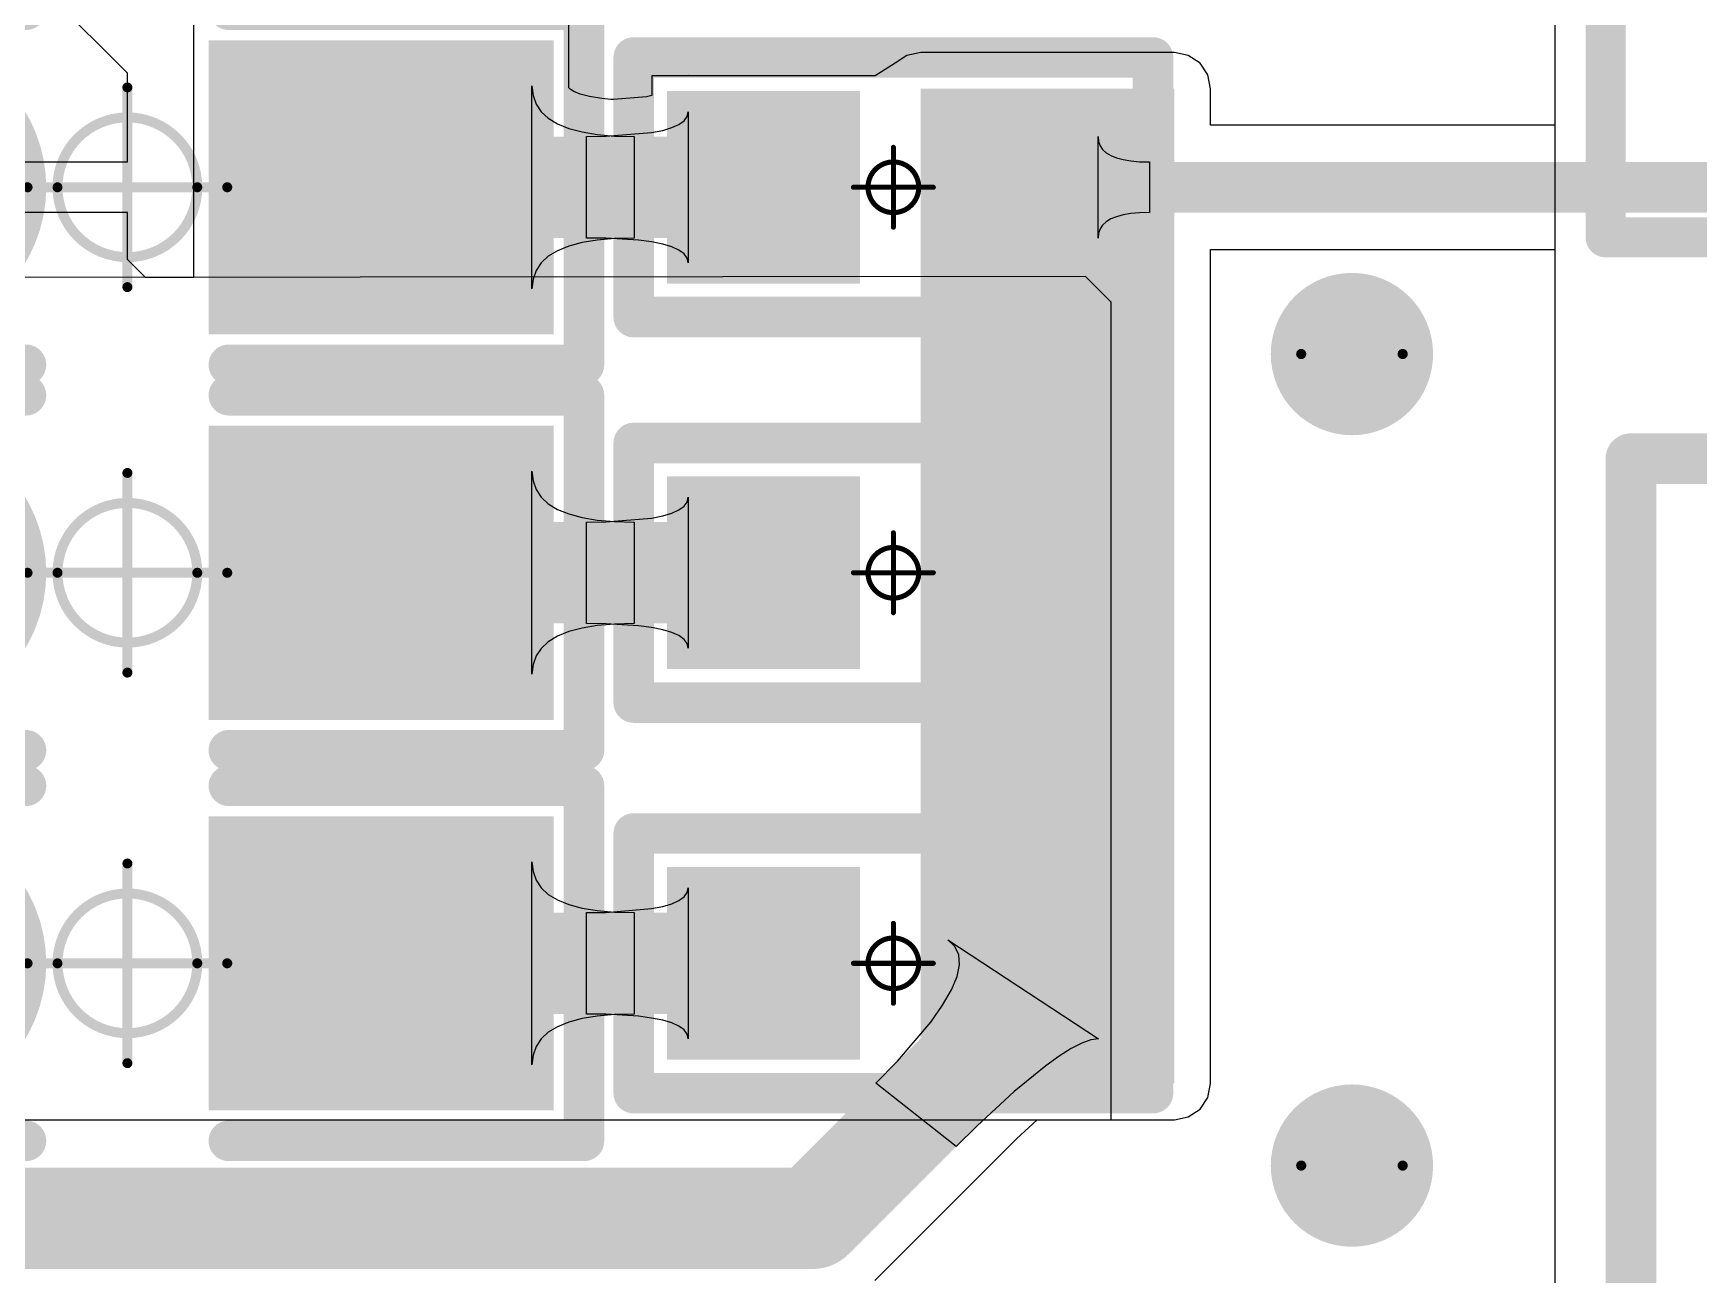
# Model space of a CAD drawing. Header units: millimetres. Extents: x -1.72 to 0.75, y -0.35 to 1.04.
# Drawn here: x -0.455 to -0.1266, y -0.1215 to 0.1232 of the extents above; entities that cross this region are included whole.
import ezdxf

# ---------------------------------------------------------------- set-up
doc = ezdxf.new("R2010")
doc.units = ezdxf.units.MM
doc.header["$MEASUREMENT"] = 0
for name, color, linetype in [('BottomLayer', 5, 'Continuous'), ('BottomSolder', 6, 'Continuous'), ('DrillDrawing', 1, 'Continuous'), ('Mechanical1', 6, 'Continuous'), ('Mechanical15', 56, 'Continuous'), ('MultiLayer', 9, 'Continuous'), ('TopLayer', 1, 'Continuous'), ('TopOverlay', 2, 'Continuous'), ('TopPaste', 8, 'Continuous'), ('TopSolder', 216, 'Continuous'), ('ViaHoleLayer', 16, 'Continuous')]:
    doc.layers.add(name, color=color, linetype=linetype)

# ---------------------------------------------------------------- blocks, each defined once
blk = doc.blocks.new('MX_1_25_LI_10P_3')
at = {"layer": 'TopOverlay', "const_width": 0.007874}
for points in [[(-0.285, 0.085), (0.285, 0.085)], [(-0.285, 0.085), (-0.285, -0.05)]]:
    blk.add_lwpolyline(points, dxfattribs=at)
at = {"layer": 'TopOverlay', "const_width": 0.003937}
blk.add_lwpolyline([(-0.2869685, 0.085, 1), (-0.2830315, 0.085, 1)], format="xyb", close=True, dxfattribs=at)
blk.add_lwpolyline([(-0.2869685, 0.085, 1), (-0.2830315, 0.085, 1)], format="xyb", close=True, dxfattribs=at)
blk = doc.blocks.new('R_0603_L_16')
at = {"layer": 'Mechanical15', "const_width": 0.001}
for points in [[(0, -0.0078739), (0, 0.007874)], [(-0.007874, 0), (0.007874, 0)]]:
    blk.add_lwpolyline(points, dxfattribs=at)
at = {"layer": 'Mechanical15'}
for points, const_width in [([(-0.00025, 0.007874, 1), (0.00025, 0.007874, 1)], 0.0005), ([(0.005, 0, 1), (-0.005, 0, 1)], 0.001), ([(-0.008124, 0, 1), (-0.007624, 0, 1)], 0.0005), ([(-0.00525, 0, 1), (-0.00475, 0, 1)], 0.0005), ([(0.00475, 0, 1), (0.00525, 0, 1)], 0.0005), ([(0.007624, 0, 1), (0.008124, 0, 1)], 0.0005), ([(-0.00025, -0.0078739, 1), (0.00025, -0.0078739, 1)], 0.0005)]:
    blk.add_lwpolyline(points, format="xyb", close=True, dxfattribs=dict(at, const_width=const_width))
at = {"layer": 'TopLayer'}
for points in [[(-0.0405938, -0.0150032), (-0.0105938, -0.0150032), (-0.0405938, 0.0149968), (-0.0105938, 0.0149968)], [(0.0105874, -0.0150032), (0.0405874, -0.0150032), (0.0105874, 0.0149968), (0.0405874, 0.0149968)]]:
    blk.add_solid(points, dxfattribs=at)
at = {"layer": 'TopOverlay', "const_width": 0.008}
for points in [[(-0.0511843, -0.0255938), (-0.0511843, 0.0255874)], [(-0.0511843, 0.0255874), (0.0511779, 0.0255874)], [(0.0511779, -0.0255938), (0.0511779, 0.0255874)], [(-0.0511843, -0.0255938), (0.0511779, -0.0255938)]]:
    blk.add_lwpolyline(points, dxfattribs=at)
at = {"layer": 'TopOverlay', "const_width": 0.004}
for points in [[(-0.0531843, 0.0255874, 1), (-0.0491843, 0.0255874, 1)], [(-0.0531843, 0.0255874, 1), (-0.0491843, 0.0255874, 1)], [(0.0491779, 0.0255874, 1), (0.0531779, 0.0255874, 1)], [(0.0491779, 0.0255874, 1), (0.0531779, 0.0255874, 1)], [(-0.0531843, -0.0255938, 1), (-0.0491843, -0.0255938, 1)], [(-0.0531843, -0.0255938, 1), (-0.0491843, -0.0255938, 1)], [(0.0491779, -0.0255938, 1), (0.0531779, -0.0255938, 1)], [(0.0491779, -0.0255938, 1), (0.0531779, -0.0255938, 1)]]:
    blk.add_lwpolyline(points, format="xyb", close=True, dxfattribs=at)
at = {"layer": 'TopPaste'}
for points in [[(-0.0405938, -0.0150032), (-0.0105938, -0.0150032), (-0.0405938, 0.0149968), (-0.0105938, 0.0149968)], [(0.0105874, -0.0150032), (0.0405874, -0.0150032), (0.0105874, 0.0149968), (0.0405874, 0.0149968)]]:
    blk.add_solid(points, dxfattribs=at)
at = {"layer": 'TopSolder'}
for points in [[(-0.0445938, -0.0190032), (-0.0065938, -0.0190032), (-0.0445938, 0.0189968), (-0.0065938, 0.0189968)], [(0.0065874, -0.0190032), (0.0445874, -0.0190032), (0.0065874, 0.0189968), (0.0445874, 0.0189968)]]:
    blk.add_solid(points, dxfattribs=at)
blk = doc.blocks.new('R_0603_L_17')
at = {"layer": 'Mechanical15', "const_width": 0.001}
for points in [[(0, -0.0078742), (0, 0.007874)], [(-0.0078741, -1e-07), (0.0078741, -1e-07)]]:
    blk.add_lwpolyline(points, dxfattribs=at)
at = {"layer": 'Mechanical15'}
for points, const_width in [([(-0.00025, 0.007874, 1), (0.00025, 0.007874, 1)], 0.0005), ([(0.005, 0, 1), (-0.005, 0, 1)], 0.001), ([(-0.0081241, -1e-07, 1), (-0.0076241, -1e-07, 1)], 0.0005), ([(-0.00525, 0, 1), (-0.00475, 0, 1)], 0.0005), ([(0.00475, 0, 1), (0.00525, 0, 1)], 0.0005), ([(0.0076241, -1e-07, 1), (0.0081241, -1e-07, 1)], 0.0005), ([(-0.00025, -0.0078742, 1), (0.00025, -0.0078742, 1)], 0.0005)]:
    blk.add_lwpolyline(points, format="xyb", close=True, dxfattribs=dict(at, const_width=const_width))
at = {"layer": 'TopLayer'}
for points in [[(-0.0405938, -0.0150034), (-0.0105938, -0.0150034), (-0.0405938, 0.0149966), (-0.0105938, 0.0149966)], [(0.0105874, -0.0150034), (0.0405874, -0.0150034), (0.0105874, 0.0149966), (0.0405874, 0.0149966)]]:
    blk.add_solid(points, dxfattribs=at)
at = {"layer": 'TopOverlay', "const_width": 0.008}
for points in [[(-0.0511843, -0.025594), (-0.0511843, 0.0255874)], [(-0.0511843, 0.0255874), (0.0511779, 0.0255873)], [(0.0511778, -0.025594), (0.0511779, 0.0255873)], [(-0.0511843, -0.025594), (0.0511778, -0.025594)]]:
    blk.add_lwpolyline(points, dxfattribs=at)
at = {"layer": 'TopOverlay', "const_width": 0.004}
for points in [[(-0.0531843, 0.0255874, 1), (-0.0491843, 0.0255874, 1)], [(-0.0531843, 0.0255874, 1), (-0.0491843, 0.0255874, 1)], [(0.0491779, 0.0255873, 1), (0.0531779, 0.0255873, 1)], [(0.0491779, 0.0255873, 1), (0.0531779, 0.0255873, 1)], [(-0.0531843, -0.025594, 1), (-0.0491843, -0.025594, 1)], [(-0.0531843, -0.025594, 1), (-0.0491843, -0.025594, 1)], [(0.0491778, -0.025594, 1), (0.0531778, -0.025594, 1)], [(0.0491778, -0.025594, 1), (0.0531778, -0.025594, 1)]]:
    blk.add_lwpolyline(points, format="xyb", close=True, dxfattribs=at)
at = {"layer": 'TopPaste'}
for points in [[(-0.0405938, -0.0150034), (-0.0105938, -0.0150034), (-0.0405938, 0.0149966), (-0.0105938, 0.0149966)], [(0.0105874, -0.0150034), (0.0405874, -0.0150034), (0.0105874, 0.0149966), (0.0405874, 0.0149966)]]:
    blk.add_solid(points, dxfattribs=at)
at = {"layer": 'TopSolder'}
for points in [[(-0.0445938, -0.0190034), (-0.0065938, -0.0190034), (-0.0445938, 0.0189966), (-0.0065938, 0.0189966)], [(0.0065874, -0.0190034), (0.0445874, -0.0190034), (0.0065874, 0.0189966), (0.0445874, 0.0189966)]]:
    blk.add_solid(points, dxfattribs=at)
blk = doc.blocks.new('R_0603_L_18')
at = {"layer": 'Mechanical15', "const_width": 0.001}
for points in [[(0, -0.0078741), (0, 0.0078742)], [(-0.0078741, 0), (0.0078741, 0)]]:
    blk.add_lwpolyline(points, dxfattribs=at)
at = {"layer": 'Mechanical15'}
for points, const_width in [([(-0.00025, 0.0078742, 1), (0.00025, 0.0078742, 1)], 0.0005), ([(0.005, 0, 1), (-0.005, 0, 1)], 0.001), ([(-0.0081241, 0, 1), (-0.0076241, 0, 1)], 0.0005), ([(-0.00525, 0, 1), (-0.00475, 0, 1)], 0.0005), ([(0.00475, 0, 1), (0.00525, 0, 1)], 0.0005), ([(0.0076241, 0, 1), (0.0081241, 0, 1)], 0.0005), ([(-0.00025, -0.0078741, 1), (0.00025, -0.0078741, 1)], 0.0005)]:
    blk.add_lwpolyline(points, format="xyb", close=True, dxfattribs=dict(at, const_width=const_width))
at = {"layer": 'TopLayer'}
for points in [[(-0.0405938, -0.0150032), (-0.0105938, -0.0150032), (-0.0405938, 0.0149968), (-0.0105938, 0.0149968)], [(0.0105874, -0.0150032), (0.0405874, -0.0150032), (0.0105874, 0.0149968), (0.0405874, 0.0149968)]]:
    blk.add_solid(points, dxfattribs=at)
at = {"layer": 'TopOverlay', "const_width": 0.008}
for points in [[(-0.0511843, -0.0255937), (-0.0511843, 0.0255874)], [(-0.0511843, 0.0255874), (0.0511779, 0.0255874)], [(0.0511779, -0.0255938), (0.0511779, 0.0255874)], [(-0.0511843, -0.0255937), (0.0511779, -0.0255938)]]:
    blk.add_lwpolyline(points, dxfattribs=at)
at = {"layer": 'TopOverlay', "const_width": 0.004}
for points in [[(-0.0531843, 0.0255874, 1), (-0.0491843, 0.0255874, 1)], [(-0.0531843, 0.0255874, 1), (-0.0491843, 0.0255874, 1)], [(0.0491779, 0.0255874, 1), (0.0531779, 0.0255874, 1)], [(0.0491779, 0.0255874, 1), (0.0531779, 0.0255874, 1)], [(-0.0531843, -0.0255937, 1), (-0.0491843, -0.0255937, 1)], [(-0.0531843, -0.0255937, 1), (-0.0491843, -0.0255937, 1)], [(0.0491779, -0.0255938, 1), (0.0531779, -0.0255938, 1)], [(0.0491779, -0.0255938, 1), (0.0531779, -0.0255938, 1)]]:
    blk.add_lwpolyline(points, format="xyb", close=True, dxfattribs=at)
at = {"layer": 'TopPaste'}
for points in [[(-0.0405938, -0.0150032), (-0.0105938, -0.0150032), (-0.0405938, 0.0149968), (-0.0105938, 0.0149968)], [(0.0105874, -0.0150032), (0.0405874, -0.0150032), (0.0105874, 0.0149968), (0.0405874, 0.0149968)]]:
    blk.add_solid(points, dxfattribs=at)
at = {"layer": 'TopSolder'}
for points in [[(-0.0445938, -0.0190032), (-0.0065938, -0.0190032), (-0.0445938, 0.0189968), (-0.0065938, 0.0189968)], [(0.0065874, -0.0190032), (0.0445874, -0.0190032), (0.0065874, 0.0189968), (0.0445874, 0.0189968)]]:
    blk.add_solid(points, dxfattribs=at)
blk = doc.blocks.new('LED_0805G_19')
at = {"layer": 'Mechanical15', "const_width": 0.0019685}
for points in [[(0, 0.019685), (0, -0.019685)], [(0.019685, 0), (-0.019685, 0)]]:
    blk.add_lwpolyline(points, dxfattribs=at)
at = {"layer": 'Mechanical15'}
for points, const_width in [([(-0.0004921, 0.019685, 1), (0.0004921, 0.019685, 1)], 0.0009842), ([(0.0137795, 0, 1), (-0.0137795, 0, 1)], 0.0019685), ([(-0.0201771, 0, 1), (-0.0191929, 0, 1)], 0.0009842), ([(-0.0142716, 0, 1), (-0.0132874, 0, 1)], 0.0009842), ([(0.0132874, 0, 1), (0.0142716, 0, 1)], 0.0009842), ([(0.0191929, 0, 1), (0.0201771, 0, 1)], 0.0009842), ([(-0.0004921, -0.019685, 1), (0.0004921, -0.019685, 1)], 0.0009842)]:
    blk.add_lwpolyline(points, format="xyb", close=True, dxfattribs=dict(at, const_width=const_width))
at = {"layer": 'TopLayer', "const_width": 0.05}
blk.add_lwpolyline([(0.055, 0), (0.045, 0)], dxfattribs=at)
at = {"layer": 'TopLayer', "const_width": 0.025}
for points in [[(0.0325, 0, 1), (0.0575, 0, 1)], [(0.0425, 0, 1), (0.0675, 0, 1)]]:
    blk.add_lwpolyline(points, format="xyb", close=True, dxfattribs=at)
at = {"layer": 'TopLayer'}
blk.add_solid([(-0.08, -0.025), (-0.02, -0.025), (-0.08, 0.025), (-0.02, 0.025)], dxfattribs=at)
at = {"layer": 'TopOverlay', "const_width": 0.008}
for points in [[(-0.0199999, 0.0349999), (-0.09, 0.035)], [(-0.09, 0.035), (-0.09, -0.035)], [(0.105, 0.035), (0.02, 0.035)], [(0.09, 0.035), (0.09, -0.035)], [(0.105, 0.035), (0.105, -0.035)], [(-0.0200001, -0.035), (-0.09, -0.035)], [(0.105, -0.035), (0.02, -0.035)]]:
    blk.add_lwpolyline(points, dxfattribs=at)
at = {"layer": 'TopOverlay', "const_width": 0.004}
for points in [[(-0.092, 0.035, 1), (-0.088, 0.035, 1)], [(-0.092, 0.035, 1), (-0.088, 0.035, 1)], [(-0.0219999, 0.0349999, 1), (-0.0179999, 0.0349999, 1)], [(0.018, 0.035, 1), (0.022, 0.035, 1)], [(0.088, 0.035, 1), (0.092, 0.035, 1)], [(0.103, 0.035, 1), (0.107, 0.035, 1)], [(0.103, 0.035, 1), (0.107, 0.035, 1)], [(-0.092, -0.035, 1), (-0.088, -0.035, 1)], [(-0.092, -0.035, 1), (-0.088, -0.035, 1)], [(-0.0220001, -0.035, 1), (-0.0180001, -0.035, 1)], [(0.018, -0.035, 1), (0.022, -0.035, 1)], [(0.088, -0.035, 1), (0.092, -0.035, 1)], [(0.103, -0.035, 1), (0.107, -0.035, 1)], [(0.103, -0.035, 1), (0.107, -0.035, 1)]]:
    blk.add_lwpolyline(points, format="xyb", close=True, dxfattribs=at)
at = {"layer": 'TopPaste', "const_width": 0.05}
blk.add_lwpolyline([(0.055, 0), (0.045, 0)], dxfattribs=at)
at = {"layer": 'TopPaste', "const_width": 0.025}
for points in [[(0.0325, 0, 1), (0.0575, 0, 1)], [(0.0425, 0, 1), (0.0675, 0, 1)]]:
    blk.add_lwpolyline(points, format="xyb", close=True, dxfattribs=at)
at = {"layer": 'TopPaste'}
blk.add_solid([(-0.08, -0.025), (-0.02, -0.025), (-0.08, 0.025), (-0.02, 0.025)], dxfattribs=at)
at = {"layer": 'TopSolder', "const_width": 0.058}
blk.add_lwpolyline([(0.055, 0), (0.045, 0)], dxfattribs=at)
at = {"layer": 'TopSolder', "const_width": 0.029}
for points in [[(0.0305, 0, 1), (0.0595, 0, 1)], [(0.0405, 0, 1), (0.0695, 0, 1)]]:
    blk.add_lwpolyline(points, format="xyb", close=True, dxfattribs=at)
at = {"layer": 'TopSolder'}
blk.add_solid([(-0.084, -0.029), (-0.016, -0.029), (-0.084, 0.029), (-0.016, 0.029)], dxfattribs=at)
blk = doc.blocks.new('LED_0805G_20')
at = {"layer": 'Mechanical15', "const_width": 0.0019685}
for points in [[(0, 0.019685), (0, -0.019685)], [(0.019685, 0), (-0.019685, 0)]]:
    blk.add_lwpolyline(points, dxfattribs=at)
at = {"layer": 'Mechanical15'}
for points, const_width in [([(-0.0004921, 0.019685, 1), (0.0004921, 0.019685, 1)], 0.0009842), ([(0.0137795, 0, 1), (-0.0137795, 0, 1)], 0.0019685), ([(-0.0201771, 0, 1), (-0.0191929, 0, 1)], 0.0009842), ([(-0.0142716, 0, 1), (-0.0132874, 0, 1)], 0.0009842), ([(0.0132874, 0, 1), (0.0142716, 0, 1)], 0.0009842), ([(0.0191929, 0, 1), (0.0201771, 0, 1)], 0.0009842), ([(-0.0004921, -0.019685, 1), (0.0004921, -0.019685, 1)], 0.0009842)]:
    blk.add_lwpolyline(points, format="xyb", close=True, dxfattribs=dict(at, const_width=const_width))
at = {"layer": 'TopLayer', "const_width": 0.05}
blk.add_lwpolyline([(0.055, 0), (0.045, 0)], dxfattribs=at)
at = {"layer": 'TopLayer', "const_width": 0.025}
for points in [[(0.0325, 0, 1), (0.0575, 0, 1)], [(0.0425, 0, 1), (0.0675, 0, 1)]]:
    blk.add_lwpolyline(points, format="xyb", close=True, dxfattribs=at)
at = {"layer": 'TopLayer'}
blk.add_solid([(-0.08, -0.025), (-0.02, -0.025), (-0.08, 0.025), (-0.02, 0.025)], dxfattribs=at)
at = {"layer": 'TopOverlay', "const_width": 0.008}
for points in [[(-0.0200001, 0.035), (-0.09, 0.035)], [(-0.09, 0.035), (-0.09, -0.035)], [(0.105, 0.035), (0.02, 0.035)], [(0.09, 0.035), (0.09, -0.035)], [(0.105, 0.035), (0.105, -0.035)], [(-0.0199999, -0.0349999), (-0.09, -0.035)], [(0.105, -0.035), (0.02, -0.035)]]:
    blk.add_lwpolyline(points, dxfattribs=at)
at = {"layer": 'TopOverlay', "const_width": 0.004}
for points in [[(-0.092, 0.035, 1), (-0.088, 0.035, 1)], [(-0.092, 0.035, 1), (-0.088, 0.035, 1)], [(-0.0220001, 0.035, 1), (-0.0180001, 0.035, 1)], [(0.018, 0.035, 1), (0.022, 0.035, 1)], [(0.088, 0.035, 1), (0.092, 0.035, 1)], [(0.103, 0.035, 1), (0.107, 0.035, 1)], [(0.103, 0.035, 1), (0.107, 0.035, 1)], [(-0.092, -0.035, 1), (-0.088, -0.035, 1)], [(-0.092, -0.035, 1), (-0.088, -0.035, 1)], [(-0.0219999, -0.0349999, 1), (-0.0179999, -0.0349999, 1)], [(0.018, -0.035, 1), (0.022, -0.035, 1)], [(0.088, -0.035, 1), (0.092, -0.035, 1)], [(0.103, -0.035, 1), (0.107, -0.035, 1)], [(0.103, -0.035, 1), (0.107, -0.035, 1)]]:
    blk.add_lwpolyline(points, format="xyb", close=True, dxfattribs=at)
at = {"layer": 'TopPaste', "const_width": 0.05}
blk.add_lwpolyline([(0.055, 0), (0.045, 0)], dxfattribs=at)
at = {"layer": 'TopPaste', "const_width": 0.025}
for points in [[(0.0325, 0, 1), (0.0575, 0, 1)], [(0.0425, 0, 1), (0.0675, 0, 1)]]:
    blk.add_lwpolyline(points, format="xyb", close=True, dxfattribs=at)
at = {"layer": 'TopPaste'}
blk.add_solid([(-0.08, -0.025), (-0.02, -0.025), (-0.08, 0.025), (-0.02, 0.025)], dxfattribs=at)
at = {"layer": 'TopSolder', "const_width": 0.058}
blk.add_lwpolyline([(0.055, 0), (0.045, 0)], dxfattribs=at)
at = {"layer": 'TopSolder', "const_width": 0.029}
for points in [[(0.0305, 0, 1), (0.0595, 0, 1)], [(0.0405, 0, 1), (0.0695, 0, 1)]]:
    blk.add_lwpolyline(points, format="xyb", close=True, dxfattribs=at)
at = {"layer": 'TopSolder'}
blk.add_solid([(-0.084, -0.029), (-0.016, -0.029), (-0.084, 0.029), (-0.016, 0.029)], dxfattribs=at)
blk = doc.blocks.new('LED_0805R_21')
at = {"layer": 'Mechanical15', "const_width": 0.0019685}
for points in [[(0, 0.019685), (0, -0.019685)], [(0.019685, 0), (-0.019685, 0)]]:
    blk.add_lwpolyline(points, dxfattribs=at)
at = {"layer": 'Mechanical15'}
for points, const_width in [([(-0.0004921, 0.019685, 1), (0.0004921, 0.019685, 1)], 0.0009842), ([(0.0137795, 0, 1), (-0.0137795, 0, 1)], 0.0019685), ([(-0.0201771, 0, 1), (-0.0191929, 0, 1)], 0.0009842), ([(-0.0142716, 0, 1), (-0.0132874, 0, 1)], 0.0009842), ([(0.0132874, 0, 1), (0.0142716, 0, 1)], 0.0009842), ([(0.0191929, 0, 1), (0.0201771, 0, 1)], 0.0009842), ([(-0.0004921, -0.019685, 1), (0.0004921, -0.019685, 1)], 0.0009842)]:
    blk.add_lwpolyline(points, format="xyb", close=True, dxfattribs=dict(at, const_width=const_width))
at = {"layer": 'TopLayer', "const_width": 0.05}
blk.add_lwpolyline([(0.055, 0), (0.045, 0)], dxfattribs=at)
at = {"layer": 'TopLayer', "const_width": 0.025}
for points in [[(0.0325, 0, 1), (0.0575, 0, 1)], [(0.0425, 0, 1), (0.0675, 0, 1)]]:
    blk.add_lwpolyline(points, format="xyb", close=True, dxfattribs=at)
at = {"layer": 'TopLayer'}
blk.add_solid([(-0.08, -0.025), (-0.02, -0.025), (-0.08, 0.025), (-0.02, 0.025)], dxfattribs=at)
at = {"layer": 'TopOverlay', "const_width": 0.008}
for points in [[(-0.09, 0.035), (-0.09, -0.035)], [(-0.02, 0.035), (-0.09, 0.035)], [(0.1049999, 0.035), (0.0200001, 0.035)], [(0.09, -0.035), (0.0899999, 0.035)], [(0.105, -0.035), (0.1049999, 0.035)], [(-0.02, -0.035), (-0.09, -0.035)], [(0.105, -0.035), (0.0199999, -0.0349999)]]:
    blk.add_lwpolyline(points, dxfattribs=at)
at = {"layer": 'TopOverlay', "const_width": 0.004}
for points in [[(-0.092, 0.035, 1), (-0.088, 0.035, 1)], [(-0.092, 0.035, 1), (-0.088, 0.035, 1)], [(-0.022, 0.035, 1), (-0.018, 0.035, 1)], [(0.0180001, 0.035, 1), (0.0220001, 0.035, 1)], [(0.0879999, 0.035, 1), (0.0919999, 0.035, 1)], [(0.1029999, 0.035, 1), (0.1069999, 0.035, 1)], [(0.1029999, 0.035, 1), (0.1069999, 0.035, 1)], [(-0.092, -0.035, 1), (-0.088, -0.035, 1)], [(-0.092, -0.035, 1), (-0.088, -0.035, 1)], [(-0.022, -0.035, 1), (-0.018, -0.035, 1)], [(0.0179999, -0.0349999, 1), (0.0219999, -0.0349999, 1)], [(0.088, -0.035, 1), (0.092, -0.035, 1)], [(0.103, -0.035, 1), (0.107, -0.035, 1)], [(0.103, -0.035, 1), (0.107, -0.035, 1)]]:
    blk.add_lwpolyline(points, format="xyb", close=True, dxfattribs=at)
at = {"layer": 'TopPaste', "const_width": 0.05}
blk.add_lwpolyline([(0.055, 0), (0.045, 0)], dxfattribs=at)
at = {"layer": 'TopPaste', "const_width": 0.025}
for points in [[(0.0325, 0, 1), (0.0575, 0, 1)], [(0.0425, 0, 1), (0.0675, 0, 1)]]:
    blk.add_lwpolyline(points, format="xyb", close=True, dxfattribs=at)
at = {"layer": 'TopPaste'}
blk.add_solid([(-0.08, -0.025), (-0.02, -0.025), (-0.08, 0.025), (-0.02, 0.025)], dxfattribs=at)
at = {"layer": 'TopSolder', "const_width": 0.058}
blk.add_lwpolyline([(0.055, 0), (0.045, 0)], dxfattribs=at)
at = {"layer": 'TopSolder', "const_width": 0.029}
for points in [[(0.0305, 0, 1), (0.0595, 0, 1)], [(0.0405, 0, 1), (0.0695, 0, 1)]]:
    blk.add_lwpolyline(points, format="xyb", close=True, dxfattribs=at)
at = {"layer": 'TopSolder'}
blk.add_solid([(-0.084, -0.029), (-0.016, -0.029), (-0.084, 0.029), (-0.016, 0.029)], dxfattribs=at)

msp = doc.modelspace()

# ---------------------------------------------------------------- linework, layer by layer
at = {"layer": 'BottomLayer'}
msp.add_line((-0.155, 0.9469805), (-0.155, -0.2590279), dxfattribs=at)
at = {"layer": 'BottomLayer', "const_width": 0.012}
for points in [[(-0.201, 0.06, 1), (-0.189, 0.06, 1)], [(-0.201, -0.1, 1), (-0.189, -0.1, 1)]]:
    msp.add_lwpolyline(points, format="xyb", close=True, dxfattribs=at)
at = {"layer": 'BottomSolder', "const_width": 0.016}
for points in [[(-0.203, 0.06, 1), (-0.187, 0.06, 1)], [(-0.203, -0.1, 1), (-0.187, -0.1, 1)]]:
    msp.add_lwpolyline(points, format="xyb", close=True, dxfattribs=at)
at = {"layer": 'DrillDrawing'}
for points, const_width in [([(-0.185, 0.06, 1), (-0.205, 0.06, 1)], 0.002), ([(-0.2055, 0.06, 1), (-0.2045, 0.06, 1)], 0.001), ([(-0.1855, 0.06, 1), (-0.1845, 0.06, 1)], 0.001), ([(-0.1415, 0.0393701, 1), (-0.1385, 0.0393701, 1)], 0.003), ([(-0.1415, 0.0393701, 1), (-0.1385, 0.0393701, 1)], 0.003), ([(-0.185, -0.1, 1), (-0.205, -0.1, 1)], 0.002), ([(-0.2055, -0.1, 1), (-0.2045, -0.1, 1)], 0.001), ([(-0.1855, -0.1, 1), (-0.1845, -0.1, 1)], 0.001)]:
    msp.add_lwpolyline(points, format="xyb", close=True, dxfattribs=dict(at, const_width=const_width))
at = {"layer": 'DrillDrawing', "const_width": 0.006}
for points in [[(-0.14, -0.2268898), (-0.14, 0.0393701)], [(-0.14, 0.0393701), (-0.03, 0.0393701)]]:
    msp.add_lwpolyline(points, dxfattribs=at)
at = {"layer": 'Mechanical1', "const_width": 0.01}
for points in [[(-0.14, -0.2268898), (-0.14, 0.0393701)], [(-0.14, 0.0393701), (0, 0.0393701)]]:
    msp.add_lwpolyline(points, dxfattribs=at)
at = {"layer": 'Mechanical1', "const_width": 0.005}
msp.add_lwpolyline([(-0.1425, 0.0393701, 1), (-0.1375, 0.0393701, 1)], format="xyb", close=True, dxfattribs=at)
msp.add_lwpolyline([(-0.1425, 0.0393701, 1), (-0.1375, 0.0393701, 1)], format="xyb", close=True, dxfattribs=at)
at = {"layer": 'MultiLayer', "const_width": 0.012}
for points in [[(-0.201, 0.06, 1), (-0.189, 0.06, 1)], [(-0.201, -0.1, 1), (-0.189, -0.1, 1)]]:
    msp.add_lwpolyline(points, format="xyb", close=True, dxfattribs=at)
at = {"layer": 'TopLayer'}
for p, q in [((-0.155, 0.9469805), (-0.155, 0.1051087)), ((-0.4364014, 0.1153768), (-0.4589014, 0.1378768)), ((-0.4234014, 0.1248768), (-0.4234014, 0.0751193)), ((-0.3494014, 0.1124936), (-0.3494014, 0.1248768)), ((-0.2827312, 0.1188798), (-0.2850209, 0.1173499)), ((-0.28, 0.1194231), (-0.2827312, 0.1188798)), ((-0.23, 0.1194231), (-0.28, 0.1194231)), ((-0.2272688, 0.1188798), (-0.23, 0.1194231)), ((-0.2249533, 0.1173327), (-0.2272688, 0.1188798)), ((-0.4364014, 0.0978768), (-0.4364014, 0.1153768)), ((-0.2850209, 0.1173499), (-0.2889953, 0.1148736)), ((-0.2234062, 0.1150172), (-0.2249533, 0.1173327)), ((-0.2228629, 0.112286), (-0.2234062, 0.1150172)), ((-0.3566414, 0.0728752), (-0.3566414, 0.1128752)), ((-0.3566414, 0.1128752), (-0.3564402, 0.1109752)), ((-0.3493715, 0.1124491), (-0.3494014, 0.1124936)), ((-0.3491059, 0.1122039), (-0.3493715, 0.1124491)), ((-0.3483944, 0.1117717), (-0.3491059, 0.1122039)), ((-0.3471225, 0.1112545), (-0.3483944, 0.1117717)), ((-0.3259612, 0.1148736), (-0.3329952, 0.1148736)), ((-0.3329952, 0.1148736), (-0.3329952, 0.1109496)), ((-0.3258752, 0.1148907), (-0.3259612, 0.1148736)), ((-0.3257892, 0.1148736), (-0.3258752, 0.1148907)), ((-0.2889953, 0.1148736), (-0.3257892, 0.1148736)), ((-0.2228629, 0.1051087), (-0.2228629, 0.112286)), ((-0.3564402, 0.1109752), (-0.3558366, 0.1092752)), ((-0.3558366, 0.1092752), (-0.3548306, 0.1077752)), ((-0.3452727, 0.1107594), (-0.3471225, 0.1112545)), ((-0.3428685, 0.1103611), (-0.3452727, 0.1107594)), ((-0.3411252, 0.1102082), (-0.3428685, 0.1103611)), ((-0.3405551, 0.1102082), (-0.3411252, 0.1102082)), ((-0.3340668, 0.1107357), (-0.3405551, 0.1102082)), ((-0.3329952, 0.1109496), (-0.3340668, 0.1107357)), ((-0.3548306, 0.1077752), (-0.3534222, 0.1064752)), ((-0.3534222, 0.1064752), (-0.3516114, 0.1053752)), ((-0.3516114, 0.1053752), (-0.3493982, 0.1044752)), ((-0.3290752, 0.1046314), (-0.3276752, 0.1052656)), ((-0.3276752, 0.1052656), (-0.3266752, 0.1059974)), ((-0.3266752, 0.1059974), (-0.3260752, 0.1068267)), ((-0.3260752, 0.1068267), (-0.3258752, 0.1077536)), ((-0.3258752, 0.1077536), (-0.3258752, 0.0779936)), ((-0.155, 0.1051087), (-0.2228629, 0.1051087)), ((-0.3493982, 0.1044752), (-0.3467826, 0.1037752)), ((-0.3467826, 0.1037752), (-0.3437646, 0.1032752)), ((-0.3458752, 0.1028752), (-0.3420752, 0.102924)), ((-0.3458752, 0.0828752), (-0.3458752, 0.1028752)), ((-0.3437646, 0.1032752), (-0.3403442, 0.1029752)), ((-0.3420752, 0.102924), (-0.3330752, 0.1036557)), ((-0.3403442, 0.1029752), (-0.3365214, 0.1028752)), ((-0.3365214, 0.1028752), (-0.3365214, 0.0828752)), ((-0.3330752, 0.1036557), (-0.3308752, 0.1040948)), ((-0.3308752, 0.1040948), (-0.3290752, 0.1046314)), ((-0.245054, 0.0828736), (-0.245054, 0.1028736)), ((-0.245054, 0.1028736), (-0.2449528, 0.1019236)), ((-0.2449528, 0.1019236), (-0.2446492, 0.1010736)), ((-0.2446492, 0.1010736), (-0.2441432, 0.1003236)), ((-0.2441432, 0.1003236), (-0.2434348, 0.0996736)), ((-0.2434348, 0.0996736), (-0.242524, 0.0991236)), ((-0.242524, 0.0991236), (-0.2414108, 0.0986736)), ((-0.2414108, 0.0986736), (-0.2400952, 0.0983236)), ((-0.4814014, 0.0978768), (-0.4364014, 0.0978768)), ((-0.2400952, 0.0983236), (-0.2385772, 0.0980736)), ((-0.2385772, 0.0980736), (-0.2368568, 0.0979236)), ((-0.2368568, 0.0979236), (-0.234934, 0.0978736)), ((-0.234934, 0.0978736), (-0.234934, 0.0878736)), ((-0.4364014, 0.0878768), (-0.4864014, 0.0878768)), ((-0.4364014, 0.0786443), (-0.4364014, 0.0878768)), ((-0.2441432, 0.0854236), (-0.2446492, 0.0846736)), ((-0.2434348, 0.0860736), (-0.2441432, 0.0854236)), ((-0.242524, 0.0866236), (-0.2434348, 0.0860736)), ((-0.2414108, 0.0870736), (-0.242524, 0.0866236)), ((-0.2400952, 0.0874236), (-0.2414108, 0.0870736)), ((-0.2385772, 0.0876736), (-0.2400952, 0.0874236)), ((-0.2368568, 0.0878236), (-0.2385772, 0.0876736)), ((-0.234934, 0.0878736), (-0.2368568, 0.0878236)), ((-0.3437646, 0.0824752), (-0.3467826, 0.0819752)), ((-0.3420752, 0.0828264), (-0.3458752, 0.0828752)), ((-0.3403442, 0.0827752), (-0.3437646, 0.0824752)), ((-0.3356752, 0.0824359), (-0.3420752, 0.0828264)), ((-0.3365214, 0.0828752), (-0.3403442, 0.0827752)), ((-0.3330752, 0.0820941), (-0.3356752, 0.0824359)), ((-0.3308752, 0.0816548), (-0.3330752, 0.0820941)), ((-0.2449528, 0.0838236), (-0.245054, 0.0828736)), ((-0.2446492, 0.0846736), (-0.2449528, 0.0838236)), ((-0.3534222, 0.0792752), (-0.3548306, 0.0779752)), ((-0.3516114, 0.0803752), (-0.3534222, 0.0792752)), ((-0.3493982, 0.0812752), (-0.3516114, 0.0803752)), ((-0.3467826, 0.0819752), (-0.3493982, 0.0812752)), ((-0.3290752, 0.0811178), (-0.3308752, 0.0816548)), ((-0.3276752, 0.0804832), (-0.3290752, 0.0811178)), ((-0.3266752, 0.079751), (-0.3276752, 0.0804832)), ((-0.3260752, 0.0789211), (-0.3266752, 0.079751)), ((-0.3258752, 0.0779936), (-0.3260752, 0.0789211)), ((-0.2228629, -0.0838152), (-0.2228629, 0.0806385)), ((-0.2228629, 0.0806385), (-0.155, 0.0806385)), ((-0.155, 0.0806385), (-0.155, -0.2590279)), ((-0.4328641, 0.0751104), (-0.4364014, 0.0786443)), ((-0.3558366, 0.0764752), (-0.3564402, 0.0747752)), ((-0.3548306, 0.0779752), (-0.3558366, 0.0764752)), ((-0.2475577, 0.0752851), (-0.55, 0.075)), ((-0.4234014, 0.0751193), (-0.4328641, 0.0751104)), ((-0.3564402, 0.0747752), (-0.3566414, 0.0728752)), ((-0.242481, 0.0702084), (-0.2475577, 0.0752851)), ((-0.242481, -0.0909523), (-0.242481, 0.0702084)), ((-0.3566414, -0.0031248), (-0.3566414, 0.0368752)), ((-0.3566414, 0.0368752), (-0.3564402, 0.0349752)), ((-0.3564402, 0.0349752), (-0.3558366, 0.0332752)), ((-0.3558366, 0.0332752), (-0.3548306, 0.0317752)), ((-0.3548306, 0.0317752), (-0.3534222, 0.0304752)), ((-0.3534222, 0.0304752), (-0.3516114, 0.0293752)), ((-0.3276752, 0.0292656), (-0.3266752, 0.0299974)), ((-0.3266752, 0.0299974), (-0.3260752, 0.0308267)), ((-0.3260752, 0.0308267), (-0.3258752, 0.0317536)), ((-0.3258752, 0.0317536), (-0.3258752, 0.0019936)), ((-0.3516114, 0.0293752), (-0.3493982, 0.0284752)), ((-0.3493982, 0.0284752), (-0.3467826, 0.0277752)), ((-0.3467826, 0.0277752), (-0.3437646, 0.0272752)), ((-0.3458752, 0.0268752), (-0.3420752, 0.026924)), ((-0.3458752, 0.0068752), (-0.3458752, 0.0268752)), ((-0.3437646, 0.0272752), (-0.3403442, 0.0269752)), ((-0.3420752, 0.026924), (-0.3330752, 0.0276557)), ((-0.3403442, 0.0269752), (-0.3365214, 0.0268752)), ((-0.3365214, 0.0268752), (-0.3365214, 0.0068752)), ((-0.3330752, 0.0276557), (-0.3308752, 0.0280948)), ((-0.3308752, 0.0280948), (-0.3290752, 0.0286314)), ((-0.3290752, 0.0286314), (-0.3276752, 0.0292656)), ((-0.3420752, 0.0068264), (-0.3458752, 0.0068752)), ((-0.3403442, 0.0067752), (-0.3437646, 0.0064752)), ((-0.3356752, 0.0064359), (-0.3420752, 0.0068264)), ((-0.3365214, 0.0068752), (-0.3403442, 0.0067752)), ((-0.3516114, 0.0043752), (-0.3534222, 0.0032752)), ((-0.3493982, 0.0052752), (-0.3516114, 0.0043752)), ((-0.3467826, 0.0059752), (-0.3493982, 0.0052752)), ((-0.3437646, 0.0064752), (-0.3467826, 0.0059752)), ((-0.3330752, 0.0060941), (-0.3356752, 0.0064359)), ((-0.3308752, 0.0056548), (-0.3330752, 0.0060941)), ((-0.3290752, 0.0051178), (-0.3308752, 0.0056548)), ((-0.3276752, 0.0044832), (-0.3290752, 0.0051178)), ((-0.3266752, 0.003751), (-0.3276752, 0.0044832)), ((-0.3260752, 0.0029211), (-0.3266752, 0.003751)), ((-0.3558366, 0.0004752), (-0.3564402, -0.0012248)), ((-0.3548306, 0.0019752), (-0.3558366, 0.0004752)), ((-0.3534222, 0.0032752), (-0.3548306, 0.0019752)), ((-0.3258752, 0.0019936), (-0.3260752, 0.0029211)), ((-0.3564402, -0.0012248), (-0.3566414, -0.0031248)), ((-0.3566414, -0.0801232), (-0.3566414, -0.0401232)), ((-0.3566414, -0.0401232), (-0.3564402, -0.0420232)), ((-0.3564402, -0.0420232), (-0.3558366, -0.0437232)), ((-0.3558366, -0.0437232), (-0.3548306, -0.0452232)), ((-0.3548306, -0.0452232), (-0.3534222, -0.0465232)), ((-0.3260752, -0.0461705), (-0.3258752, -0.0452433)), ((-0.3258752, -0.0452433), (-0.3258752, -0.0750033)), ((-0.3534222, -0.0465232), (-0.3516114, -0.0476232)), ((-0.3516114, -0.0476232), (-0.3493982, -0.0485232)), ((-0.3493982, -0.0485232), (-0.3467826, -0.0492232)), ((-0.3467826, -0.0492232), (-0.3437646, -0.0497232)), ((-0.3330752, -0.0493424), (-0.3308752, -0.0489032)), ((-0.3308752, -0.0489032), (-0.3290752, -0.0483664)), ((-0.3290752, -0.0483664), (-0.3276752, -0.047732)), ((-0.3276752, -0.047732), (-0.3266752, -0.0470001)), ((-0.3266752, -0.0470001), (-0.3260752, -0.0461705)), ((-0.3458752, -0.0501232), (-0.3420752, -0.0500744)), ((-0.3458752, -0.0701232), (-0.3458752, -0.0501232)), ((-0.3437646, -0.0497232), (-0.3403442, -0.0500232)), ((-0.3420752, -0.0500744), (-0.3330752, -0.0493424)), ((-0.3403442, -0.0500232), (-0.3365214, -0.0501232)), ((-0.3365214, -0.0501232), (-0.3365214, -0.0701232)), ((-0.2732978, -0.0567842), (-0.274694, -0.0554933)), ((-0.274694, -0.0554933), (-0.244934, -0.0750033)), ((-0.2725262, -0.0584167), (-0.2732978, -0.0567842)), ((-0.2723791, -0.0603909), (-0.2725262, -0.0584167)), ((-0.2728565, -0.0627068), (-0.2723791, -0.0603909)), ((-0.275685, -0.0683637), (-0.2739585, -0.0653644)), ((-0.2739585, -0.0653644), (-0.2728565, -0.0627068)), ((-0.278036, -0.0717046), (-0.275685, -0.0683637)), ((-0.3493982, -0.0717232), (-0.3516114, -0.0726232)), ((-0.3467826, -0.0710232), (-0.3493982, -0.0717232)), ((-0.3437646, -0.0705232), (-0.3467826, -0.0710232)), ((-0.3420752, -0.070172), (-0.3458752, -0.0701232)), ((-0.3403442, -0.0702232), (-0.3437646, -0.0705232)), ((-0.3356752, -0.0705624), (-0.3420752, -0.070172)), ((-0.3365214, -0.0701232), (-0.3403442, -0.0702232)), ((-0.3330752, -0.070904), (-0.3356752, -0.0705624)), ((-0.3308752, -0.0713432), (-0.3330752, -0.070904)), ((-0.3290752, -0.07188), (-0.3308752, -0.0713432)), ((-0.3276752, -0.0725144), (-0.3290752, -0.07188)), ((-0.2846115, -0.0794116), (-0.278036, -0.0717046)), ((-0.3548306, -0.0750232), (-0.3558366, -0.0765232)), ((-0.3534222, -0.0737232), (-0.3548306, -0.0750232)), ((-0.3516114, -0.0726232), (-0.3534222, -0.0737232)), ((-0.3266752, -0.0732465), (-0.3276752, -0.0725144)), ((-0.3260752, -0.0740761), (-0.3266752, -0.0732465)), ((-0.3258752, -0.0750033), (-0.3260752, -0.0740761)), ((-0.2464464, -0.0752154), (-0.2482462, -0.0758518)), ((-0.244934, -0.0750033), (-0.2464464, -0.0752154)), ((-0.3564402, -0.0782232), (-0.3566414, -0.0801232)), ((-0.3558366, -0.0765232), (-0.3564402, -0.0782232)), ((-0.252708, -0.0783974), (-0.25537, -0.0803066)), ((-0.2503334, -0.0769125), (-0.252708, -0.0783974)), ((-0.2482462, -0.0758518), (-0.2503334, -0.0769125)), ((-0.2888361, -0.0837776), (-0.2846115, -0.0794116)), ((-0.25537, -0.0803066), (-0.2615561, -0.0853978)), ((-0.2729908, -0.0962165), (-0.2888361, -0.0837776)), ((-0.2234062, -0.0865464), (-0.2228629, -0.0838152)), ((-0.2615561, -0.0853978), (-0.2688918, -0.092186)), ((-0.2249533, -0.0888619), (-0.2234062, -0.0865464)), ((-0.5310944, -0.0909523), (-0.242481, -0.0909523)), ((-0.2611476, -0.0947438), (-0.2570503, -0.0909523)), ((-0.2570503, -0.0909523), (-0.23, -0.0909523)), ((-0.23, -0.0909523), (-0.2272688, -0.090409)), ((-0.2272688, -0.090409), (-0.2249533, -0.0888619)), ((-0.2890418, -0.122638), (-0.2611476, -0.0947438)), ((-0.2688918, -0.092186), (-0.2729908, -0.0962165))]:
    msp.add_line(p, q, dxfattribs=at)
for points, const_width in [([(-0.3864014, 0.0928768), (-0.3863998, 0.0928752)], 0.02), ([(-0.3863998, 0.0928752), (-0.3109968, 0.0928752)], 0.02), ([(-0.3109968, 0.0928752), (-0.3109952, 0.0928736)], 0.02), ([(-0.259814, 0.0928736), (-0.113287, 0.0928736)], 0.01), ([(-0.3864014, 0.0168768), (-0.3863998, 0.0168752)], 0.02), ([(-0.3863998, 0.0168752), (-0.3109968, 0.0168752)], 0.02), ([(-0.3109968, 0.0168752), (-0.3109952, 0.0168736)], 0.02), ([(-0.3864014, -0.0601232), (-0.3109953, -0.0601232)], 0.02), ([(-0.3109953, -0.0601232), (-0.3109952, -0.0601233)], 0.02), ([(-0.259814, -0.0688976), (-0.259814, -0.0601233)], 0.02), ([(-0.3012981, -0.1103817), (-0.259814, -0.0688976)], 0.02), ([(-0.5722307, -0.1103817), (-0.3012981, -0.1103817)], 0.02)]:
    msp.add_lwpolyline(points, dxfattribs=dict(at, const_width=const_width))
for points, const_width in [([(-0.3914014, 0.0928768, 1), (-0.3814014, 0.0928768, 1)], 0.01), ([(-0.3913998, 0.0928752, 1), (-0.3813998, 0.0928752, 1)], 0.01), ([(-0.3913998, 0.0928752, 1), (-0.3813998, 0.0928752, 1)], 0.01), ([(-0.3159968, 0.0928752, 1), (-0.3059968, 0.0928752, 1)], 0.01), ([(-0.3159968, 0.0928752, 1), (-0.3059968, 0.0928752, 1)], 0.01), ([(-0.3159952, 0.0928736, 1), (-0.3059952, 0.0928736, 1)], 0.01), ([(-0.262314, 0.0928736, 1), (-0.257314, 0.0928736, 1)], 0.005), ([(-0.201, 0.06, 1), (-0.189, 0.06, 1)], 0.012), ([(-0.3914014, 0.0168768, 1), (-0.3814014, 0.0168768, 1)], 0.01), ([(-0.3913998, 0.0168752, 1), (-0.3813998, 0.0168752, 1)], 0.01), ([(-0.3913998, 0.0168752, 1), (-0.3813998, 0.0168752, 1)], 0.01), ([(-0.3159968, 0.0168752, 1), (-0.3059968, 0.0168752, 1)], 0.01), ([(-0.3159968, 0.0168752, 1), (-0.3059968, 0.0168752, 1)], 0.01), ([(-0.3159952, 0.0168736, 1), (-0.3059952, 0.0168736, 1)], 0.01), ([(-0.3914014, -0.0601232, 1), (-0.3814014, -0.0601232, 1)], 0.01), ([(-0.3159953, -0.0601232, 1), (-0.3059953, -0.0601232, 1)], 0.01), ([(-0.3159953, -0.0601232, 1), (-0.3059953, -0.0601232, 1)], 0.01), ([(-0.3159952, -0.0601233, 1), (-0.3059952, -0.0601233, 1)], 0.01), ([(-0.264814, -0.0601233, 1), (-0.254814, -0.0601233, 1)], 0.01), ([(-0.264814, -0.0688976, 1), (-0.254814, -0.0688976, 1)], 0.01), ([(-0.264814, -0.0688976, 1), (-0.254814, -0.0688976, 1)], 0.01), ([(-0.201, -0.1, 1), (-0.189, -0.1, 1)], 0.012), ([(-0.3062981, -0.1103817, 1), (-0.2962981, -0.1103817, 1)], 0.01), ([(-0.3062981, -0.1103817, 1), (-0.2962981, -0.1103817, 1)], 0.01)]:
    msp.add_lwpolyline(points, format="xyb", close=True, dxfattribs=dict(at, const_width=const_width))
msp.add_solid([(-0.28, -0.0838152), (-0.23, -0.0838152), (-0.28, 0.112286), (-0.23, 0.112286)], dxfattribs=at)
at = {"layer": 'TopSolder', "const_width": 0.016}
for points in [[(-0.203, 0.06, 1), (-0.187, 0.06, 1)], [(-0.203, -0.1, 1), (-0.187, -0.1, 1)]]:
    msp.add_lwpolyline(points, format="xyb", close=True, dxfattribs=at)
at = {"layer": 'ViaHoleLayer', "const_width": 0.006}
for points in [[(-0.198, 0.06, 1), (-0.192, 0.06, 1)], [(-0.198, -0.1, 1), (-0.192, -0.1, 1)]]:
    msp.add_lwpolyline(points, format="xyb", close=True, dxfattribs=at)

# ---------------------------------------------------------------- block references
for name, p, rotation in [('MX_1_25_LI_10P_3', (-0.06, 0.368011), 90), ('LED_0805R_21', (-0.4364014, 0.0928768), 180), ('R_0603_L_18', (-0.2854014, 0.0928768), 360), ('LED_0805G_19', (-0.4364014, 0.0168768), 180), ('R_0603_L_16', (-0.2854014, 0.0168768), 360), ('LED_0805G_20', (-0.4364014, -0.0601232), 180), ('R_0603_L_17', (-0.2854014, -0.0601199), 360)]:
    msp.add_blockref(name, p, dxfattribs=dict(rotation=rotation))

doc.saveas('drawing.dxf')
